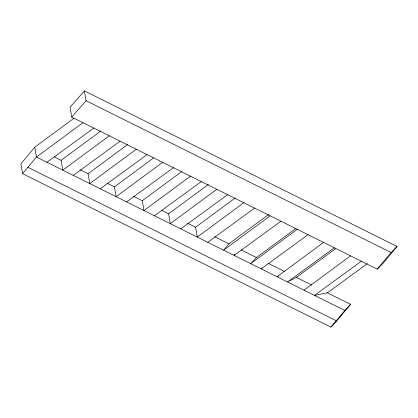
<?xml version="1.0" encoding="UTF-8"?>
<svg xmlns="http://www.w3.org/2000/svg" width="418" height="418" viewBox="0 0 418 418"><rect width="100%" height="100%" fill="white"/><g stroke="black" fill="none" stroke-linecap="round" stroke-linejoin="round"><path stroke-width="0.63" d="M73.965 118.268L34.772 147.209L20.9 163.825L22.582 173.658L330.946 327.106L336.72 320.982L350.592 304.367L327.378 292.814L314.503 295.406L361.345 261.224M22.582 173.658L36.455 157.043L82.963 122.699M268.638 214.491L228.923 243.819L223.62 250.183L270.127 215.834M234.916 254.416L234.096 255.393L280.943 221.216M377.261 269.145L391.138 252.535L397.1 246.5L84.394 90.894L70.046 107.274L71.729 117.108L377.261 269.145L383.228 263.115L397.1 246.5M330.946 327.106L344.819 310.49L350.592 304.367M71.729 117.108L86.077 100.728L84.394 90.894M295.667 228.589L256.48 257.535L250.701 263.659L297.208 229.31M262.07 267.928L261.182 268.873L308.024 234.691M54.314 156.933L61.117 160.319L100.827 130.986M109.302 135.808L62.794 170.152L61.117 160.319M80.125 169.776L88.093 173.742L127.809 144.414M136.284 149.231L89.776 183.575L88.093 173.742M107.071 183.183L114.433 186.851L153.625 157.905M162.623 162.341L116.115 196.685L114.433 186.851M133.593 196.387L142.277 200.708L181.469 171.761M190.467 176.192L143.959 210.541L142.277 200.708M161.818 210.432L168.621 213.812L208.331 184.484M216.806 189.302L170.298 223.646L168.621 213.812M187.63 223.275L195.598 227.24L235.313 197.907M243.788 202.725L197.28 237.074L195.598 227.24M323.553 242.419L277.045 276.763L278.691 275.901M304.022 290.191L350.53 255.842M46.931 162.257L93.778 128.08M73.27 175.367L120.118 141.19M100.252 188.79L147.099 154.613M126.591 201.899L173.439 167.722M154.435 215.756L201.283 181.574M180.775 228.86L227.622 194.684M207.756 242.288L254.604 208.112M334.369 247.801L287.521 281.978L296.315 277.359L335.795 248.558M327.378 292.814L367.38 263.627M86.077 100.728L391.138 252.535M214.643 236.713L228.923 243.819M241.108 249.886L256.48 257.535M268.1 263.314L284.695 271.575M296.315 277.359L311.755 285.039M344.819 310.49L36.455 157.043L34.772 147.209M27.907 167.31L336.72 320.982"/></g></svg>
